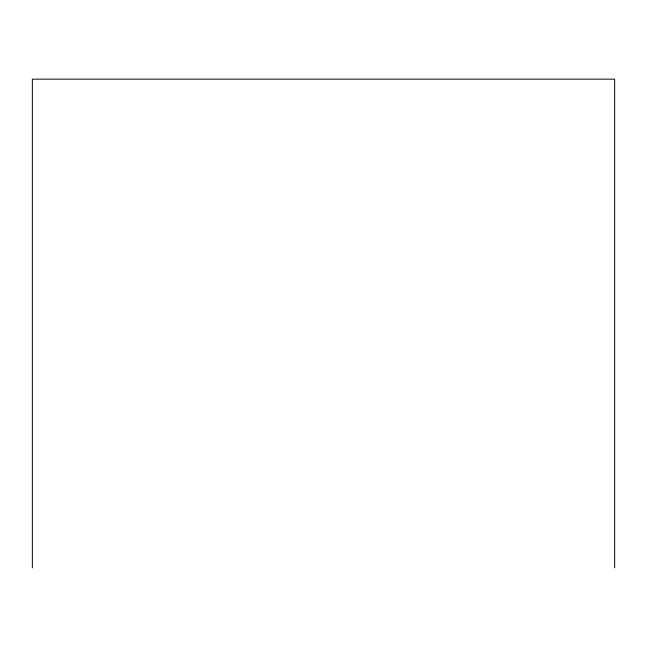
<?xml version="1.0" encoding="UTF-8"?>
<svg xmlns="http://www.w3.org/2000/svg" width="647" height="647" viewBox="0 0 647 647"><rect width="100%" height="100%" fill="white"/><g stroke="black" fill="none" stroke-linecap="round" stroke-linejoin="round"><path stroke-width="0.97" d="M614.65 567.848L614.65 79.152L32.35 79.152L32.35 567.848"/></g></svg>
